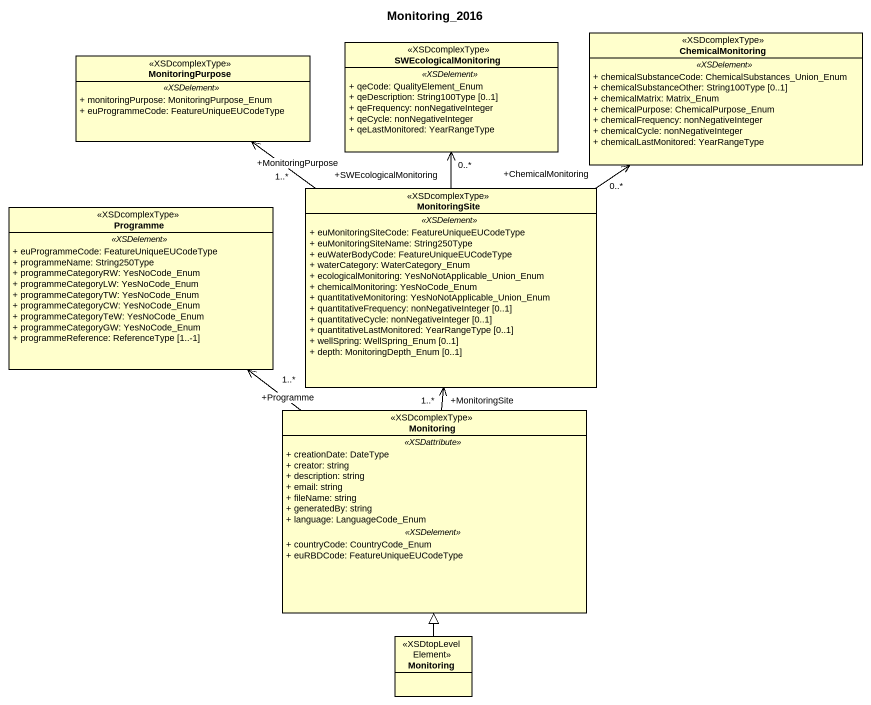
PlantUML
@startuml
title Monitoring_2016
hide circle
hide empty members
skinparam classAttributeIconSize 0
class MonitoringPurpose <<XSDcomplexType>> {
  .. <<XSDelement>> ..
  + monitoringPurpose: MonitoringPurpose_Enum
  + euProgrammeCode: FeatureUniqueEUCodeType
}
class SWEcologicalMonitoring <<XSDcomplexType>> {
  .. <<XSDelement>> ..
  + qeCode: QualityElement_Enum
  + qeDescription: String100Type [0..1]
  + qeFrequency: nonNegativeInteger
  + qeCycle: nonNegativeInteger
  + qeLastMonitored: YearRangeType
}
class ChemicalMonitoring <<XSDcomplexType>> {
  .. <<XSDelement>> ..
  + chemicalSubstanceCode: ChemicalSubstances_Union_Enum
  + chemicalSubstanceOther: String100Type [0..1]
  + chemicalMatrix: Matrix_Enum
  + chemicalPurpose: ChemicalPurpose_Enum
  + chemicalFrequency: nonNegativeInteger
  + chemicalCycle: nonNegativeInteger
  + chemicalLastMonitored: YearRangeType
}
class Programme <<XSDcomplexType>> {
  .. <<XSDelement>> ..
  + euProgrammeCode: FeatureUniqueEUCodeType
  + programmeName: String250Type
  + programmeCategoryRW: YesNoCode_Enum
  + programmeCategoryLW: YesNoCode_Enum
  + programmeCategoryTW: YesNoCode_Enum
  + programmeCategoryCW: YesNoCode_Enum
  + programmeCategoryTeW: YesNoCode_Enum
  + programmeCategoryGW: YesNoCode_Enum
  + programmeReference: ReferenceType [1..-1]
}
class MonitoringSite <<XSDcomplexType>> {
  .. <<XSDelement>> ..
  + euMonitoringSiteCode: FeatureUniqueEUCodeType
  + euMonitoringSiteName: String250Type
  + euWaterBodyCode: FeatureUniqueEUCodeType
  + waterCategory: WaterCategory_Enum
  + ecologicalMonitoring: YesNoNotApplicable_Union_Enum
  + chemicalMonitoring: YesNoCode_Enum
  + quantitativeMonitoring: YesNoNotApplicable_Union_Enum
  + quantitativeFrequency: nonNegativeInteger [0..1]
  + quantitativeCycle: nonNegativeInteger [0..1]
  + quantitativeLastMonitored: YearRangeType [0..1]
  + wellSpring: WellSpring_Enum [0..1]
  + depth: MonitoringDepth_Enum [0..1]
}
class Monitoring <<XSDcomplexType>> {
  .. <<XSDattribute>> ..
  + creationDate: DateType
  + creator: string
  + description: string
  + email: string
  + fileName: string
  + generatedBy: string
  + language: LanguageCode_Enum
  .. <<XSDelement>> ..
  + countryCode: CountryCode_Enum
  + euRBDCode: FeatureUniqueEUCodeType
}
class "Monitoring" as Monitoring_2 <<XSDtopLevelElement>>
MonitoringSite -up-> "+MonitoringPurpose\n1..*" MonitoringPurpose
MonitoringSite -up-> "+SWEcologicalMonitoring\n0..*" SWEcologicalMonitoring
MonitoringSite -up-> "+ChemicalMonitoring\n0..*" ChemicalMonitoring
Monitoring -up-> "+Programme\n1..*" Programme
Monitoring -up-> "+MonitoringSite\n1..*" MonitoringSite
Monitoring_2 -up-|> Monitoring
@enduml
